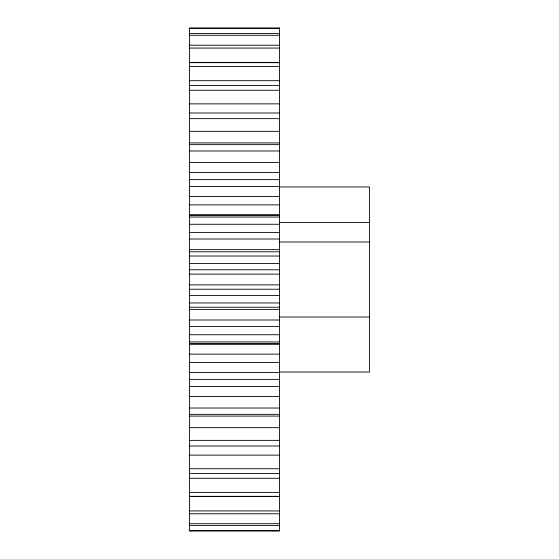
<?xml version="1.0" encoding="UTF-8"?>
<svg xmlns="http://www.w3.org/2000/svg" width="559" height="559" viewBox="0 0 559 559"><rect width="100%" height="100%" fill="white"/><g stroke="black" fill="none" stroke-linecap="round" stroke-linejoin="round"><path stroke-width="0.84" d="M189.48 28.53L279.5 28.53M189.48 33.561L279.5 33.561M189.48 35.294L279.5 35.294M189.48 45.23L279.5 45.23M189.48 48.067L279.5 48.067M189.48 62.433L279.5 62.433M189.48 62.664L279.5 62.664M189.48 66.542L279.5 66.542M189.48 80.699L279.5 80.699M189.48 85.443L279.5 85.443M189.48 90.258L279.5 90.258M189.48 103.862L279.5 103.862M189.48 112.995L279.5 112.995M189.48 118.634L279.5 118.634M189.48 131.344L279.5 131.344M189.48 142.915L279.5 142.915M189.48 144.648L279.5 144.648M189.48 150.972L279.5 150.972M189.48 162.48L279.5 162.48M189.48 172.57L279.5 172.57M189.48 179.621L279.5 179.621M189.48 186.475L279.5 186.475M279.5 186.979L369.52 186.979L369.52 372.021L279.5 372.021M189.48 196.495L279.5 196.495M189.48 204.867L279.5 204.867M189.48 214.998L279.5 214.998M189.48 215.089L279.5 215.089M189.48 217.053L279.5 217.053M279.5 222.503L369.52 222.503M189.48 224.271L279.5 224.271M189.48 232.558L279.5 232.558M189.48 239L279.5 239M279.5 241.984L369.52 241.984M189.48 249.614L279.5 249.614M189.48 251.774L279.5 251.774M189.48 256.029L279.5 256.029M189.48 263.422L279.5 263.422M189.48 269.773L279.5 269.773M189.48 274.127L279.5 274.127M189.48 284.873L279.5 284.873M189.48 289.227L279.5 289.227M189.48 295.578L279.5 295.578M189.48 302.971L279.5 302.971M189.48 307.226L279.5 307.226M189.48 309.386L279.5 309.386M279.5 317.016L369.52 317.016M189.48 320L279.5 320M189.48 326.442L279.5 326.442M189.48 334.729L279.5 334.729M189.48 341.947L279.5 341.947M189.48 343.911L279.5 343.911M189.48 344.002L279.5 344.002M189.48 354.133L279.5 354.133M189.48 362.505L279.5 362.505M189.48 372.525L279.5 372.525M189.48 379.379L279.5 379.379M189.48 386.43L279.5 386.43M189.48 396.52L279.5 396.52M189.48 408.028L279.5 408.028M189.48 414.352L279.5 414.352M189.48 416.085L279.5 416.085M189.48 427.656L279.5 427.656M189.48 440.366L279.5 440.366M189.48 446.005L279.5 446.005M189.48 455.138L279.5 455.138M189.48 468.742L279.5 468.742M189.48 473.557L279.5 473.557M189.48 478.301L279.5 478.301M189.48 492.458L279.5 492.458M189.48 496.336L279.5 496.336M189.48 496.567L279.5 496.567M189.48 510.933L279.5 510.933M189.48 513.77L279.5 513.77M189.48 523.706L279.5 523.706M189.48 525.439L279.5 525.439M189.48 530.47L279.5 530.47M279.5 27.95L189.48 27.95L189.48 531.05L279.5 531.05L279.5 27.95"/></g></svg>
